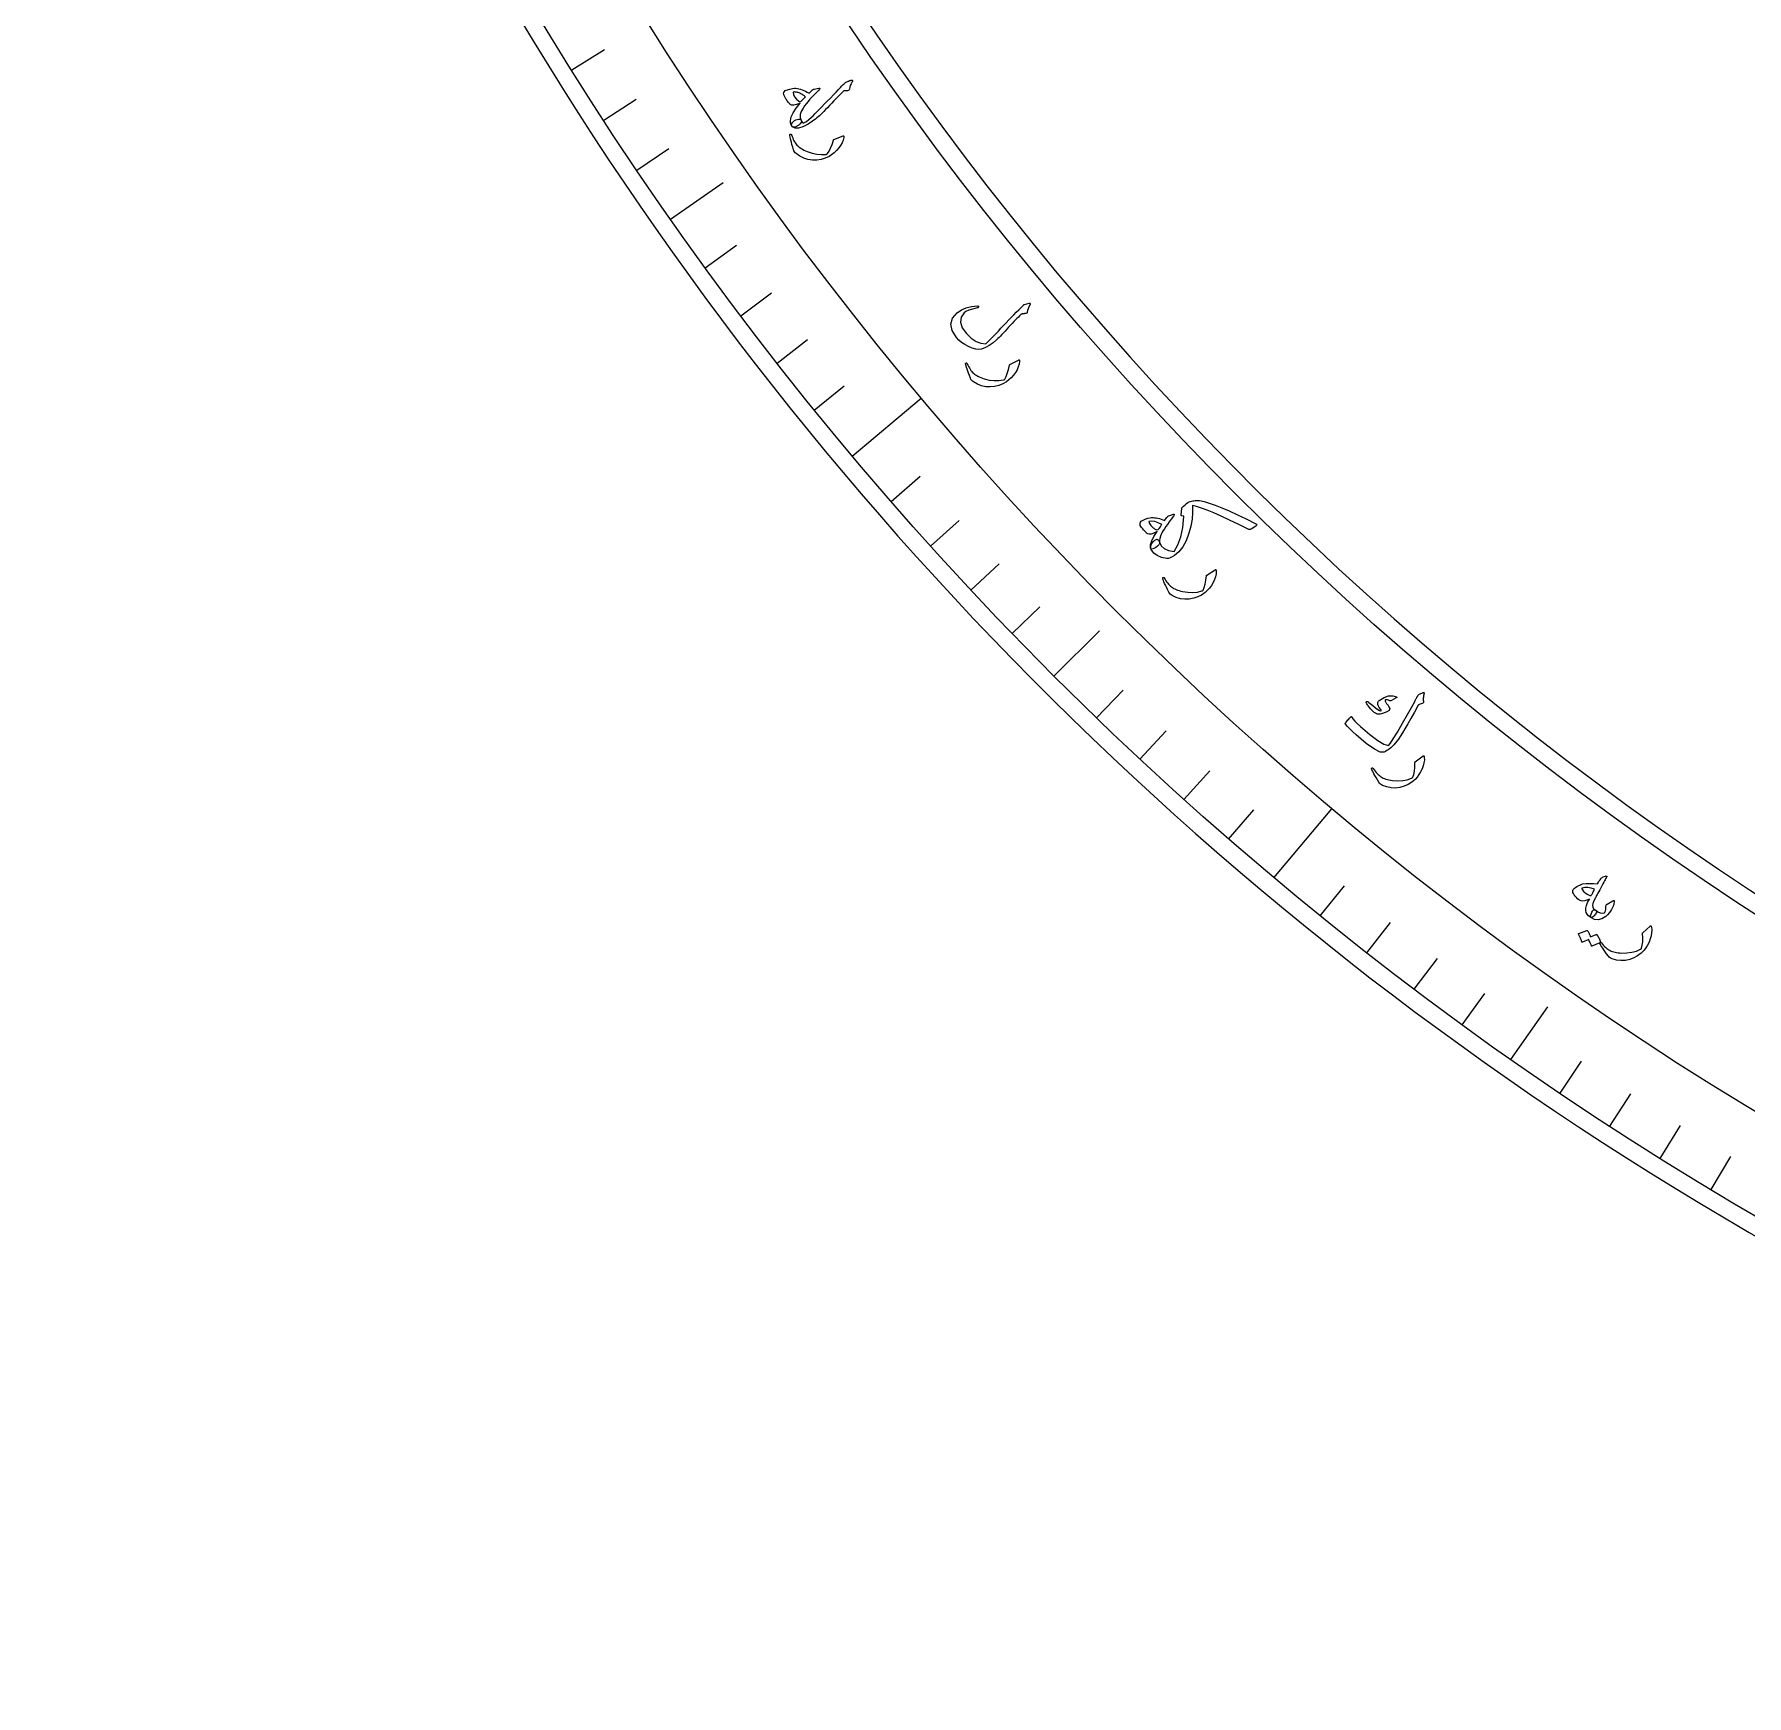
# Model space of a CAD drawing. Header units: millimetres. Extents: x -76 to 76, y -76 to 98.
# Drawn here: x -75.5 to -37.9, y -75.5 to -39.02 of the extents above; entities that cross this region are included whole.
import ezdxf

# ---------------------------------------------------------------- set-up
doc = ezdxf.new("R2010")
doc.units = ezdxf.units.MM
for name, color, linetype in [('CUT_INNER', 6, 'Continuous'), ('CUT_OUTER', 1, 'Continuous'), ('ENGRAVE', 7, 'Continuous'), ('ENGRAVE_FINE', 8, 'Continuous'), ('TEXT', 5, 'Continuous')]:
    doc.layers.add(name, color=color, linetype=linetype)

msp = doc.modelspace()

# ---------------------------------------------------------------- linework, layer by layer
at = {"layer": 'CUT_INNER'}
msp.add_arc((0.0001, -0.0002), 69.0824, 92.275255, 358.242372, dxfattribs=at)
at = {"layer": 'CUT_OUTER'}
msp.add_arc((0.0002, -0.0002), 75.4998, 179.868743, 0.000126, dxfattribs=at)
at = {"layer": 'ENGRAVE'}
for points in [[(-61.5306, -43.0842), (-60.374, -42.2744)], [(-57.5414, -48.283), (-56.0272, -47.0124)], [(-53.1143, -53.1143), (-52.116, -52.116)], [(-48.283, -57.5414), (-47.0124, -56.0272)], [(-43.0842, -61.5306), (-42.2744, -60.374)]]:
    msp.add_lwpolyline(points, dxfattribs=at)
for radius in [75.1149, 73.1384, 69.4676]:
    msp.add_circle((0, 0), radius, dxfattribs=at)
at = {"layer": 'ENGRAVE_FINE'}
for points in [[(-63.7011, -39.8049), (-62.9827, -39.356)], [(-62.9967, -40.9105), (-62.2863, -40.4492)], [(-62.2731, -42.0037), (-61.5708, -41.53)], [(-60.7693, -44.1515), (-60.0839, -43.6535)], [(-59.9895, -45.2053), (-59.3129, -44.6955)], [(-59.1914, -46.2454), (-58.5239, -45.7238)], [(-58.3753, -47.2714), (-57.717, -46.7383)], [(-56.69, -49.2798), (-56.0507, -48.7241)], [(-55.8213, -50.2617), (-55.1918, -49.6949)], [(-54.9356, -51.2283), (-54.3161, -50.6505)], [(-54.0332, -52.1792), (-53.4238, -51.5908)], [(-52.1792, -54.0332), (-51.5908, -53.4238)], [(-51.2283, -54.9356), (-50.6505, -54.3161)], [(-50.2617, -55.8213), (-49.6949, -55.1918)], [(-49.2798, -56.69), (-48.7241, -56.0507)], [(-47.2714, -58.3753), (-46.7383, -57.717)], [(-46.2454, -59.1914), (-45.7238, -58.5239)], [(-45.2053, -59.9895), (-44.6955, -59.3129)], [(-44.1515, -60.7693), (-43.6535, -60.0839)], [(-42.0037, -62.2731), (-41.53, -61.5708)], [(-40.9105, -62.9967), (-40.4492, -62.2863)], [(-39.8049, -63.7011), (-39.356, -62.9827)], [(-38.6871, -64.3861), (-38.2508, -63.66)]]:
    msp.add_lwpolyline(points, dxfattribs=at)
at = {"layer": 'TEXT'}
for points in [[(-58.6207, -40.641), (-58.663, -40.7145), (-58.6839, -40.7841), (-58.6833, -40.8499), (-58.6612, -40.9118), (-58.6558, -40.9292), (-58.658, -40.9478), (-58.6678, -40.9674), (-58.6852, -40.9881), (-58.6955, -40.9976), (-58.7063, -41.0067), (-58.7177, -41.0156), (-58.7295, -41.0242), (-58.7419, -41.0323), (-58.755, -41.0394), (-58.7686, -41.0457), (-58.7829, -41.0511), (-58.8073, -41.0585), (-58.8272, -41.0613), (-58.8425, -41.0597), (-58.8533, -41.0535), (-58.8736, -41.0244), (-58.8879, -40.9927), (-58.8963, -40.9585), (-58.8987, -40.9218), (-58.8826, -40.8364), (-58.8416, -40.7438), (-58.7759, -40.6437), (-58.6853, -40.5364), (-58.7631, -40.565), (-58.8253, -40.579), (-58.8719, -40.5783), (-58.903, -40.563), (-58.9146, -40.5511), (-58.9264, -40.5382), (-58.9383, -40.5242), (-58.9502, -40.5092), (-58.9623, -40.4929), (-58.9747, -40.4754), (-58.9872, -40.4566), (-59.0001, -40.4366), (-59.0224, -40.3988), (-59.0377, -40.3685), (-59.046, -40.3455), (-59.0473, -40.3301), (-59.0413, -40.2991), (-59.0299, -40.2751), (-59.0131, -40.258), (-58.9909, -40.2479), (-58.9139, -40.2278), (-58.8527, -40.2144), (-58.8075, -40.2077), (-58.7781, -40.2076), (-58.7456, -40.2125), (-58.712, -40.22), (-58.6774, -40.2298), (-58.6418, -40.2422), (-58.6051, -40.2569), (-58.5673, -40.2742), (-58.5284, -40.2938), (-58.4885, -40.3159), (-58.4261, -40.2576), (-58.4183, -40.251), (-58.4111, -40.245), (-58.4045, -40.2395), (-58.3984, -40.2346), (-58.3927, -40.2305), (-58.3874, -40.2274), (-58.3823, -40.2252), (-58.3775, -40.2241), (-58.2719, -40.2023), (-58.2562, -40.2019), (-58.2516, -40.2094), (-58.2582, -40.225), (-58.2759, -40.2485), (-58.3287, -40.2998), (-58.3787, -40.3505), (-58.4258, -40.4008), (-58.47, -40.4505), (-58.5115, -40.4995), (-58.5505, -40.5476), (-58.5868, -40.5948), (-58.6207, -40.641)], [(-57.5705, -40.0319), (-57.56, -40.0292), (-57.5512, -40.0292), (-57.544, -40.032), (-57.5384, -40.0374), (-57.5354, -40.0438), (-57.5349, -40.0508), (-57.5367, -40.0586), (-57.5409, -40.0671), (-57.5656, -40.1068), (-57.584, -40.1466), (-57.5962, -40.1865), (-57.6022, -40.2266), (-57.6067, -40.2415), (-57.6156, -40.2525), (-57.6289, -40.2596), (-57.6465, -40.2627), (-57.6565, -40.2632), (-57.6665, -40.2636), (-57.6766, -40.2638), (-57.6868, -40.264), (-57.697, -40.2642), (-57.7071, -40.2645), (-57.7171, -40.2649), (-57.727, -40.2654), (-57.7431, -40.278), (-57.7844, -40.3188), (-57.8508, -40.3876), (-57.9423, -40.4846), (-57.9924, -40.538), (-58.0397, -40.5879), (-58.0842, -40.6343), (-58.1259, -40.6771), (-58.1647, -40.7161), (-58.2006, -40.7512), (-58.2336, -40.7824), (-58.2638, -40.8096), (-58.2927, -40.8346), (-58.3221, -40.8588), (-58.3519, -40.8825), (-58.3822, -40.9055), (-58.4131, -40.9279), (-58.4446, -40.9499), (-58.4768, -40.9713), (-58.5097, -40.9922), (-58.625, -41.055), (-58.7205, -41.086), (-58.796, -41.0851), (-58.8515, -41.0523), (-58.8688, -41.029), (-58.8753, -41.0053), (-58.8711, -40.9813), (-58.8562, -40.957), (-58.8343, -40.9346), (-58.8091, -40.9165), (-58.7807, -40.9025), (-58.7491, -40.8928), (-58.7174, -40.8873), (-58.6924, -40.8883), (-58.6741, -40.8959), (-58.6624, -40.9101), (-58.6552, -40.9222), (-58.6486, -40.9331), (-58.6428, -40.9427), (-58.6377, -40.951), (-58.633, -40.9581), (-58.6285, -40.9637), (-58.6241, -40.968), (-58.6199, -40.971), (-58.5887, -40.9608), (-58.5477, -40.936), (-58.497, -40.8967), (-58.4364, -40.8427), (-58.4014, -40.8094), (-58.3617, -40.7705), (-58.3173, -40.7261), (-58.2681, -40.6762), (-58.2142, -40.6209), (-58.1551, -40.5601), (-58.091, -40.4939), (-58.0217, -40.4223), (-57.9541, -40.3522), (-57.8948, -40.2905), (-57.8438, -40.2372), (-57.8011, -40.1923), (-57.7667, -40.1558), (-57.7405, -40.1278), (-57.7224, -40.1085), (-57.7126, -40.0977), (-57.6988, -40.0848), (-57.6824, -40.0735), (-57.6632, -40.0639), (-57.6414, -40.0558), (-57.6298, -40.0526), (-57.6191, -40.0495), (-57.6091, -40.0464), (-57.5998, -40.0434), (-57.5914, -40.0405), (-57.5837, -40.0376), (-57.5767, -40.0347), (-57.5705, -40.0319)], [(-58.5669, -40.3956), (-58.5792, -40.3858), (-58.5921, -40.3758), (-58.6058, -40.3657), (-58.6203, -40.3555), (-58.6357, -40.3454), (-58.6523, -40.3359), (-58.6702, -40.3269), (-58.6893, -40.3184), (-58.7082, -40.3102), (-58.7272, -40.3033), (-58.7462, -40.2978), (-58.7653, -40.2936), (-58.7843, -40.2908), (-58.8033, -40.2895), (-58.8221, -40.2898), (-58.8409, -40.2915), (-58.8316, -40.3437), (-58.8067, -40.3945), (-58.7664, -40.4441), (-58.7107, -40.4922), (-58.698, -40.4969), (-58.6829, -40.4962), (-58.6655, -40.49), (-58.6459, -40.4783)], [(-57.7436, -41.2525), (-57.7398, -41.2512), (-57.7364, -41.2506), (-57.7336, -41.2507), (-57.7313, -41.2515), (-57.7274, -41.256), (-57.7254, -41.2634), (-57.7251, -41.2738), (-57.7267, -41.287), (-57.7415, -41.3449), (-57.7652, -41.4027), (-57.7977, -41.4605), (-57.8391, -41.5181), (-57.8875, -41.5746), (-57.9391, -41.625), (-57.9938, -41.6692), (-58.0516, -41.7072), (-58.1366, -41.745), (-58.2257, -41.7707), (-58.3189, -41.7842), (-58.4163, -41.7855), (-58.514, -41.7734), (-58.6064, -41.7456), (-58.6933, -41.7019), (-58.7748, -41.6425), (-58.794, -41.6247), (-58.81, -41.6046), (-58.8228, -41.5822), (-58.8323, -41.5575), (-58.8497, -41.4975), (-58.865, -41.4429), (-58.8781, -41.394), (-58.889, -41.3505), (-58.8977, -41.3127), (-58.9042, -41.2806), (-58.9083, -41.2543), (-58.9102, -41.2338), (-58.9098, -41.2289), (-58.9087, -41.2249), (-58.907, -41.2218), (-58.9047, -41.2195), (-58.9012, -41.2175), (-58.8973, -41.2163), (-58.8933, -41.2159), (-58.889, -41.2163), (-58.8848, -41.2178), (-58.8814, -41.2207), (-58.8785, -41.225), (-58.8762, -41.2308), (-58.8632, -41.2663), (-58.8497, -41.2994), (-58.8357, -41.3303), (-58.8211, -41.3589), (-58.806, -41.3854), (-58.79, -41.4101), (-58.7732, -41.4328), (-58.7557, -41.4537), (-58.7365, -41.4734), (-58.715, -41.4926), (-58.6911, -41.5112), (-58.6648, -41.5293), (-58.636, -41.5467), (-58.6047, -41.5634), (-58.5707, -41.5794), (-58.5342, -41.5948), (-58.4246, -41.6326), (-58.3182, -41.6559), (-58.215, -41.6645), (-58.115, -41.6587), (-58.1074, -41.6575), (-58.0999, -41.6544), (-58.0925, -41.6494), (-58.0851, -41.6424), (-58.0499, -41.5898), (-58.0167, -41.5231), (-57.9855, -41.4422), (-57.9561, -41.3472), (-57.9536, -41.3422), (-57.9508, -41.3383), (-57.9479, -41.3355), (-57.9448, -41.334)], [(-53.6612, -44.9241), (-53.6539, -44.9227), (-53.6473, -44.9233), (-53.6416, -44.9259), (-53.6365, -44.9305), (-53.6331, -44.9364), (-53.6322, -44.9431), (-53.6337, -44.9505), (-53.6377, -44.9586), (-53.6624, -45.0046), (-53.6812, -45.0473), (-53.6941, -45.0867), (-53.701, -45.123), (-53.7045, -45.1349), (-53.7123, -45.144), (-53.7245, -45.1504), (-53.7412, -45.154), (-53.75, -45.1548), (-53.7584, -45.1556), (-53.7665, -45.1564), (-53.7742, -45.1573), (-53.7815, -45.1581), (-53.7882, -45.1588), (-53.7943, -45.1593), (-53.7998, -45.1597), (-53.8096, -45.1608), (-53.8196, -45.1641), (-53.8298, -45.1696), (-53.8402, -45.1773), (-53.8665, -45.2026), (-53.8949, -45.2307), (-53.9253, -45.2615), (-53.9577, -45.295), (-53.9923, -45.3312), (-54.029, -45.3699), (-54.0679, -45.4111), (-54.109, -45.4548), (-54.1494, -45.4991), (-54.1876, -45.5405), (-54.2238, -45.5788), (-54.2578, -45.6142), (-54.2896, -45.6467), (-54.3194, -45.6766), (-54.347, -45.7039), (-54.3726, -45.7286), (-54.4511, -45.7982), (-54.5327, -45.8556), (-54.6174, -45.9007), (-54.7051, -45.9335), (-54.7645, -45.9434), (-54.8317, -45.9379), (-54.9065, -45.9169), (-54.989, -45.8805), (-55.0706, -45.8344), (-55.1413, -45.7859), (-55.2009, -45.7353), (-55.2497, -45.6824), (-55.3451, -45.5281), (-55.3747, -45.386), (-55.3386, -45.2564), (-55.237, -45.1391), (-55.143, -45.0742), (-55.0378, -45.0267), (-54.9214, -44.9965), (-54.794, -44.9836), (-54.7858, -44.9838), (-54.7792, -44.9857), (-54.7744, -44.9894), (-54.7711, -44.9947), (-54.7689, -45.0014), (-54.7683, -45.0074), (-54.7693, -45.0126), (-54.7719, -45.0171), (-54.7767, -45.0228), (-54.7822, -45.027), (-54.7886, -45.0298), (-54.7958, -45.0313), (-54.8993, -45.0539), (-54.9826, -45.0791), (-55.0456, -45.107), (-55.0882, -45.1376), (-55.1531, -45.2364), (-55.1655, -45.3455), (-55.1254, -45.4646), (-55.0325, -45.5937), (-54.9293, -45.6939), (-54.8241, -45.7643), (-54.7169, -45.805), (-54.608, -45.816), (-54.5808, -45.7911), (-54.5496, -45.7612), (-54.5144, -45.7264), (-54.4753, -45.6868), (-54.4321, -45.642), (-54.3849, -45.5921), (-54.3336, -45.5368), (-54.2783, -45.4763), (-54.2206, -45.4147), (-54.1636, -45.3543), (-54.1073, -45.2952), (-54.0516, -45.2373), (-53.9965, -45.1808), (-53.9419, -45.1257), (-53.8878, -45.0721), (-53.8342, -45.02), (-53.7844, -44.9676), (-53.7779, -44.9626), (-53.7713, -44.9586), (-53.7646, -44.9555), (-53.7578, -44.9534)], [(-53.8887, -46.1746), (-53.885, -46.173), (-53.8818, -46.1721), (-53.879, -46.172), (-53.8766, -46.1725), (-53.8723, -46.1767), (-53.8696, -46.1839), (-53.8685, -46.1942), (-53.8689, -46.2075), (-53.8786, -46.2665), (-53.8971, -46.3262), (-53.9244, -46.3865), (-53.9605, -46.4475), (-54.0038, -46.5081), (-54.0507, -46.5629), (-54.1013, -46.6117), (-54.1556, -46.6546), (-54.2369, -46.6998), (-54.3233, -46.7332), (-54.4151, -46.7549), (-54.512, -46.7648), (-54.6104, -46.7613), (-54.7048, -46.7417), (-54.7952, -46.7058), (-54.8816, -46.6538), (-54.9024, -46.6378), (-54.9201, -46.6192), (-54.9347, -46.598), (-54.9464, -46.5742), (-54.969, -46.516), (-54.989, -46.463), (-55.0064, -46.4154), (-55.0211, -46.373), (-55.0331, -46.3361), (-55.0423, -46.3048), (-55.0488, -46.2789), (-55.0525, -46.2586), (-55.0525, -46.2537), (-55.0518, -46.2496), (-55.0504, -46.2464), (-55.0483, -46.2439), (-55.0449, -46.2416), (-55.0412, -46.2401), (-55.0372, -46.2393), (-55.0329, -46.2393), (-55.0286, -46.2405), (-55.0249, -46.2431), (-55.0217, -46.2471), (-55.0189, -46.2527), (-55.0028, -46.2869), (-54.9864, -46.3187), (-54.9697, -46.3482), (-54.9528, -46.3754), (-54.9353, -46.4005), (-54.9172, -46.4236), (-54.8985, -46.4448), (-54.8792, -46.4641), (-54.8584, -46.482), (-54.8352, -46.4992), (-54.8098, -46.5157), (-54.782, -46.5314), (-54.7518, -46.5462), (-54.7191, -46.5601), (-54.6839, -46.5731), (-54.6462, -46.5851), (-54.5337, -46.6132), (-54.4257, -46.627), (-54.3221, -46.6265), (-54.223, -46.6119), (-54.2155, -46.61), (-54.2083, -46.6063), (-54.2013, -46.6006), (-54.1946, -46.5931), (-54.1642, -46.5376), (-54.137, -46.4682), (-54.113, -46.3848), (-54.0921, -46.2877), (-54.09, -46.2824), (-54.0877, -46.2783), (-54.085, -46.2753), (-54.082, -46.2735)], [(-50.7968, -50.1766), (-50.7985, -50.2049), (-50.812, -50.2326), (-50.8376, -50.2599), (-50.8751, -50.2867), (-50.9222, -50.3117), (-50.9572, -50.3231), (-50.9799, -50.3209), (-50.9904, -50.3051), (-50.9915, -50.2325), (-50.968, -50.1466), (-50.9201, -50.0476), (-50.8476, -49.9355), (-50.9185, -49.9726), (-50.9763, -49.9943), (-51.0211, -50.0006), (-51.0529, -49.9915), (-51.0657, -49.9824), (-51.0788, -49.9719), (-51.0921, -49.96), (-51.1057, -49.9467), (-51.1196, -49.9322), (-51.134, -49.9169), (-51.1488, -49.9008), (-51.1641, -49.8838), (-51.1895, -49.8522), (-51.208, -49.8259), (-51.2196, -49.8046), (-51.2244, -49.7886), (-51.222, -49.7578), (-51.2143, -49.733), (-51.2013, -49.7141), (-51.1829, -49.701), (-51.1089, -49.6707), (-51.0492, -49.6492), (-51.0038, -49.6364), (-50.9728, -49.6323), (-50.9383, -49.6337), (-50.9036, -49.6368), (-50.8687, -49.6416), (-50.8334, -49.6482), (-50.7977, -49.6567), (-50.7611, -49.6671), (-50.7237, -49.6794), (-50.6855, -49.6937), (-50.6341, -49.6285), (-50.6234, -49.6151), (-50.6126, -49.6045), (-50.6016, -49.5966), (-50.5904, -49.5916), (-50.4917, -49.5566), (-50.4769, -49.5549), (-50.4713, -49.5615), (-50.4749, -49.5765), (-50.4878, -49.5998), (-50.537, -49.6654), (-50.5817, -49.726), (-50.622, -49.7815), (-50.6578, -49.8319), (-50.689, -49.8773), (-50.7151, -49.9178), (-50.7362, -49.9534), (-50.7524, -49.9842), (-50.7756, -50.0386), (-50.7908, -50.0888), (-50.7979, -50.1348), (-50.7968, -50.1766)], [(-48.6826, -49.7694), (-48.665, -49.7813), (-48.6593, -49.7944), (-48.6657, -49.8086), (-48.6841, -49.8241), (-48.7653, -49.8746), (-48.7869, -49.8867), (-48.8059, -49.894), (-48.8224, -49.8963), (-48.8362, -49.8938), (-49.0574, -49.7859), (-49.2593, -49.6894), (-49.4419, -49.6047), (-49.6054, -49.5319), (-49.7498, -49.4716), (-49.8751, -49.4243), (-49.9814, -49.3902), (-50.0687, -49.3694), (-50.0686, -49.5197), (-50.0823, -49.6709), (-50.1098, -49.8229), (-50.1512, -49.9759), (-50.2132, -50.1403), (-50.2861, -50.2772), (-50.3701, -50.3865), (-50.4653, -50.4683), (-50.5152, -50.4979), (-50.5602, -50.5182), (-50.6004, -50.5291), (-50.6358, -50.5307), (-50.7537, -50.5081), (-50.8499, -50.4681), (-50.9244, -50.411), (-50.9771, -50.3367), (-50.99, -50.2954), (-50.9872, -50.2527), (-50.9687, -50.2088), (-50.9344, -50.1634), (-50.9022, -50.1322), (-50.8732, -50.1143), (-50.8474, -50.1096), (-50.825, -50.1181), (-50.8176, -50.1263), (-50.8105, -50.1388), (-50.8036, -50.1555), (-50.7968, -50.1766), (-50.7594, -50.2539), (-50.6926, -50.3134), (-50.5965, -50.355), (-50.4713, -50.3786), (-50.391, -50.2332), (-50.3293, -50.0567), (-50.2858, -49.8494), (-50.2602, -49.6112), (-50.2611, -49.606), (-50.2638, -49.6022), (-50.2684, -49.6), (-50.2749, -49.5992), (-50.3047, -49.5962), (-50.3112, -49.595), (-50.3158, -49.5917), (-50.3185, -49.5861), (-50.3193, -49.5783), (-50.3086, -49.4266), (-50.304, -49.4188), (-50.2904, -49.4044), (-50.2678, -49.3833), (-50.2363, -49.3556), (-50.2017, -49.3271), (-50.1717, -49.3053), (-50.1462, -49.2902), (-50.1253, -49.2817), (-50.096, -49.2736), (-50.0678, -49.2672), (-50.0406, -49.2622), (-50.0145, -49.2589), (-49.9893, -49.257), (-49.9649, -49.2565), (-49.9415, -49.2574), (-49.9189, -49.2596), (-49.8193, -49.2807), (-49.7042, -49.3141), (-49.5733, -49.3599), (-49.4268, -49.418), (-49.2645, -49.4881), (-49.0864, -49.5701), (-48.8925, -49.664), (-48.6826, -49.7694)], [(-50.7462, -49.7856), (-50.8278, -49.7457), (-50.9019, -49.7217), (-50.9685, -49.7135), (-51.0277, -49.7212), (-51.0241, -49.74), (-51.0158, -49.7606), (-51.0029, -49.7829), (-50.9854, -49.8069), (-50.974, -49.8196), (-50.9621, -49.8319), (-50.9496, -49.8438), (-50.9366, -49.8553), (-50.9227, -49.8663), (-50.908, -49.8766), (-50.8923, -49.8861), (-50.8757, -49.8949), (-50.8516, -49.9002), (-50.8271, -49.8916), (-50.802, -49.8693), (-50.7765, -49.8331), (-50.7661, -49.8151), (-50.7575, -49.8012), (-50.7509, -49.7914), (-50.7462, -49.7856)], [(-49.5735, -50.7795), (-49.5699, -50.7776), (-49.5668, -50.7764), (-49.564, -50.776), (-49.5616, -50.7764), (-49.557, -50.7801), (-49.5536, -50.7871), (-49.5516, -50.7972), (-49.5508, -50.8105), (-49.5552, -50.8701), (-49.5683, -50.9312), (-49.5902, -50.9938), (-49.6207, -51.0577), (-49.6584, -51.122), (-49.7003, -51.1806), (-49.7463, -51.2338), (-49.7966, -51.2813), (-49.8736, -51.3335), (-49.9567, -51.3745), (-50.0462, -51.4043), (-50.1418, -51.4227), (-50.2401, -51.428), (-50.3359, -51.4169), (-50.4292, -51.3892), (-50.5199, -51.3451), (-50.5419, -51.3309), (-50.5612, -51.314), (-50.5777, -51.2942), (-50.5915, -51.2715), (-50.6192, -51.2155), (-50.6438, -51.1645), (-50.6653, -51.1186), (-50.6837, -51.0778), (-50.699, -51.0421), (-50.7109, -51.0117), (-50.7197, -50.9865), (-50.7252, -50.9666), (-50.7256, -50.9617), (-50.7253, -50.9576), (-50.7242, -50.9542), (-50.7223, -50.9516), (-50.7191, -50.949), (-50.7156, -50.9471), (-50.7117, -50.946), (-50.7073, -50.9456), (-50.703, -50.9464), (-50.6991, -50.9487), (-50.6955, -50.9524), (-50.6922, -50.9577), (-50.6732, -50.9903), (-50.654, -51.0206), (-50.6348, -51.0485), (-50.6154, -51.0741), (-50.5958, -51.0975), (-50.5758, -51.1189), (-50.5553, -51.1384), (-50.5343, -51.1559), (-50.512, -51.1719), (-50.4874, -51.187), (-50.4606, -51.2011), (-50.4315, -51.2142), (-50.4001, -51.2263), (-50.3663, -51.2373), (-50.3301, -51.2471), (-50.2914, -51.2557), (-50.1769, -51.2737), (-50.0681, -51.2778), (-49.965, -51.2682), (-49.8676, -51.2448), (-49.8603, -51.2423), (-49.8534, -51.2379), (-49.847, -51.2316), (-49.841, -51.2235), (-49.8156, -51.1655), (-49.7947, -51.094), (-49.7782, -51.0089), (-49.766, -50.9102), (-49.7644, -50.9048), (-49.7624, -50.9005), (-49.76, -50.8973), (-49.7572, -50.8952)], [(-44.9901, -53.501), (-44.9958, -53.5258), (-45.0002, -53.5501), (-45.0035, -53.5738), (-45.0057, -53.5969), (-45.0065, -53.6195), (-45.006, -53.6417), (-45.0041, -53.6635), (-45.0009, -53.685), (-45.0013, -53.6951), (-45.0057, -53.7036), (-45.0142, -53.7105), (-45.0267, -53.7157), (-45.0961, -53.7402), (-45.1033, -53.7431), (-45.109, -53.7459), (-45.1133, -53.7485), (-45.116, -53.751), (-45.1998, -53.9042), (-45.2763, -54.042), (-45.3455, -54.1644), (-45.4074, -54.2713), (-45.4622, -54.3625), (-45.5098, -54.4379), (-45.5503, -54.4974), (-45.5836, -54.541), (-45.65, -54.6204), (-45.6724, -54.6444), (-45.6962, -54.6674), (-45.7212, -54.6896), (-45.7476, -54.7108), (-45.7753, -54.731), (-45.8046, -54.7501), (-45.8354, -54.7681), (-45.8677, -54.7851), (-45.9488, -54.7824), (-46.0785, -54.7177), (-46.2564, -54.5907), (-46.4821, -54.401), (-46.55, -54.3387), (-46.6112, -54.2792), (-46.6658, -54.2226), (-46.7136, -54.1688), (-46.7168, -54.1625), (-46.7176, -54.1563), (-46.7162, -54.1504), (-46.7125, -54.1447), (-46.6928, -54.119), (-46.6747, -54.0957), (-46.6583, -54.0749), (-46.6434, -54.0565), (-46.6299, -54.0404), (-46.6177, -54.0264), (-46.6068, -54.0144), (-46.5971, -54.0044), (-46.5913, -53.9992), (-46.5863, -53.9977), (-46.5822, -54), (-46.579, -54.0061), (-46.5512, -54.0497), (-46.51, -54.0996), (-46.4554, -54.1558), (-46.3872, -54.2182), (-46.1771, -54.397), (-46.0039, -54.5265), (-45.8681, -54.6069), (-45.7698, -54.6385), (-45.7286, -54.5891), (-45.6637, -54.4912), (-45.5748, -54.3448), (-45.4618, -54.1499), (-45.3499, -53.9538), (-45.2657, -53.8052), (-45.2092, -53.7039), (-45.1806, -53.6498), (-45.1731, -53.6347), (-45.1661, -53.6206), (-45.1596, -53.6074), (-45.1536, -53.5952), (-45.1482, -53.5841), (-45.1434, -53.5742), (-45.1392, -53.5654), (-45.1357, -53.5579), (-45.1272, -53.5421), (-45.1168, -53.5289), (-45.1045, -53.5184), (-45.0904, -53.5105), (-45.0085, -53.4745), (-45.0025, -53.4724), (-44.9976, -53.472), (-44.9936, -53.4731), (-44.9906, -53.4758), (-44.9886, -53.4811), (-44.9879, -53.487), (-44.9884, -53.4937), (-44.9901, -53.501)], [(-45.5931, -53.5662), (-45.5905, -53.5691), (-45.5889, -53.5725), (-45.5884, -53.5764), (-45.589, -53.5807), (-45.5906, -53.5837), (-45.5927, -53.5866), (-45.5954, -53.5894), (-45.5986, -53.592), (-45.7046, -53.6487), (-45.716, -53.6539), (-45.7259, -53.6569), (-45.7344, -53.6577), (-45.7413, -53.6563), (-45.7661, -53.645), (-45.7896, -53.638), (-45.8116, -53.6354), (-45.8321, -53.6371), (-45.8393, -53.641), (-45.8416, -53.6498), (-45.8391, -53.6634), (-45.8318, -53.6818), (-45.8255, -53.6925), (-45.8188, -53.7033), (-45.8116, -53.7141), (-45.8039, -53.725), (-45.7957, -53.736), (-45.7868, -53.7472), (-45.7772, -53.7587), (-45.7669, -53.7704), (-45.7409, -53.8218), (-45.7575, -53.8677), (-45.817, -53.9081), (-45.9193, -53.9429), (-45.9546, -53.9491), (-45.9856, -53.951), (-46.0122, -53.9486), (-46.0345, -53.9419), (-46.0554, -53.9304), (-46.0813, -53.9109), (-46.1121, -53.8833), (-46.1478, -53.8477), (-46.1656, -53.8291), (-46.1819, -53.8108), (-46.1967, -53.7927), (-46.21, -53.7749), (-46.222, -53.7576), (-46.233, -53.7411), (-46.243, -53.7256), (-46.2521, -53.7108), (-46.256, -53.6999), (-46.2573, -53.6903), (-46.2558, -53.682), (-46.2517, -53.6749), (-46.2452, -53.6695), (-46.2384, -53.6676), (-46.2311, -53.6692), (-46.2233, -53.6743), (-46.1998, -53.6919), (-46.1735, -53.7122), (-46.1444, -53.7354), (-46.1124, -53.7612), (-46.0527, -53.8095), (-46.0042, -53.8449), (-45.9669, -53.8675), (-45.9408, -53.8774), (-45.9366, -53.8777), (-45.933, -53.8764), (-45.9302, -53.8735), (-45.928, -53.8689), (-45.9275, -53.8654), (-45.9283, -53.8611), (-45.9304, -53.8559), (-45.934, -53.85), (-45.9707, -53.7992), (-45.9852, -53.777), (-45.9956, -53.7557), (-46.0018, -53.7351), (-46.0038, -53.7152), (-46.0026, -53.6951), (-45.9973, -53.6778), (-45.9878, -53.6633), (-45.9742, -53.6517), (-45.8676, -53.5859), (-45.7685, -53.5498), (-45.6771, -53.5432), (-45.5931, -53.5662)], [(-45.008, -54.8668), (-45.0046, -54.8646), (-45.0016, -54.8632), (-44.9988, -54.8626), (-44.9964, -54.8627), (-44.9915, -54.866), (-44.9875, -54.8727), (-44.9846, -54.8826), (-44.9827, -54.8958), (-44.9819, -54.9556), (-44.9897, -55.0176), (-45.0061, -55.0817), (-45.031, -55.1481), (-45.063, -55.2153), (-45.0997, -55.2774), (-45.141, -55.3343), (-45.187, -55.3861), (-45.2591, -55.4447), (-45.3385, -55.4927), (-45.425, -55.5301), (-45.5187, -55.5567), (-45.6162, -55.5705), (-45.7126, -55.5676), (-45.8079, -55.5481), (-45.902, -55.5119), (-45.9252, -55.4997), (-45.9459, -55.4845), (-45.9641, -55.4662), (-45.9797, -55.4449), (-46.0122, -55.3914), (-46.0411, -55.3428), (-46.0665, -55.2989), (-46.0883, -55.2598), (-46.1066, -55.2255), (-46.1212, -55.1963), (-46.1321, -55.1719), (-46.1393, -55.1526), (-46.1401, -55.1478), (-46.1401, -55.1436), (-46.1393, -55.1402), (-46.1377, -55.1374), (-46.1347, -55.1345), (-46.1314, -55.1323), (-46.1275, -55.1309), (-46.1233, -55.1302), (-46.1189, -55.1306), (-46.1148, -55.1325), (-46.1109, -55.1359), (-46.1072, -55.1409), (-46.0854, -55.1717), (-46.0637, -55.2002), (-46.0421, -55.2264), (-46.0206, -55.2502), (-45.9991, -55.2719), (-45.9773, -55.2915), (-45.9551, -55.3091), (-45.9327, -55.3247), (-45.9091, -55.3387), (-45.8833, -55.3516), (-45.8554, -55.3634), (-45.8253, -55.374), (-45.793, -55.3833), (-45.7584, -55.3913), (-45.7214, -55.3979), (-45.6822, -55.4032), (-45.5665, -55.4112), (-45.4578, -55.406), (-45.3559, -55.3875), (-45.2608, -55.3557), (-45.2538, -55.3526), (-45.2474, -55.3477), (-45.2415, -55.3409), (-45.2361, -55.3323), (-45.2159, -55.2723), (-45.2012, -55.1992), (-45.1921, -55.113), (-45.1885, -55.0137), (-45.1874, -55.0081), (-45.1857, -55.0037), (-45.1836, -55.0003), (-45.1811, -54.9979)], [(-41.0049, -57.5052), (-40.9872, -57.5016), (-40.9784, -57.5059), (-40.9785, -57.5182), (-40.9874, -57.5384), (-40.9938, -57.5499), (-41.0025, -57.5659), (-41.0134, -57.5865), (-41.0267, -57.6116), (-41.0424, -57.6413), (-41.0609, -57.676), (-41.0822, -57.7154), (-41.1063, -57.7596), (-41.1299, -57.8032), (-41.1511, -57.8421), (-41.1698, -57.8765), (-41.1861, -57.9063), (-41.1998, -57.9314), (-41.211, -57.9518), (-41.2195, -57.9673), (-41.2254, -57.9781), (-41.2612, -58.047), (-41.2831, -58.1048), (-41.2912, -58.1513), (-41.2855, -58.1867), (-41.2767, -58.205), (-41.263, -58.2227), (-41.2442, -58.2397), (-41.2204, -58.256), (-41.2081, -58.2682), (-41.2022, -58.2825), (-41.2027, -58.2991), (-41.2097, -58.3179), (-41.2217, -58.3381), (-41.236, -58.3569), (-41.2526, -58.3744), (-41.2715, -58.3906), (-41.2898, -58.4029), (-41.3056, -58.4104), (-41.3191, -58.4132), (-41.3302, -58.4112), (-41.3753, -58.3786), (-41.4085, -58.3427), (-41.43, -58.3035), (-41.4397, -58.261), (-41.4372, -58.2105), (-41.423, -58.1517), (-41.3971, -58.0848), (-41.3595, -58.0097), (-41.4131, -58.0335), (-41.461, -58.0481), (-41.503, -58.0536), (-41.5391, -58.05), (-41.5636, -58.0404), (-41.5895, -58.0249), (-41.6168, -58.0036), (-41.6453, -57.9764), (-41.6734, -57.9449), (-41.6951, -57.9159), (-41.7105, -57.8896), (-41.7196, -57.8658), (-41.7234, -57.8417), (-41.7221, -57.8204), (-41.7155, -57.8018), (-41.7038, -57.786), (-41.6855, -57.769), (-41.6628, -57.7518), (-41.6359, -57.7345), (-41.6046, -57.717), (-41.5718, -57.7005), (-41.5446, -57.688), (-41.523, -57.6796), (-41.507, -57.6754), (-41.429, -57.6671), (-41.3486, -57.6644), (-41.2658, -57.6672), (-41.1806, -57.6755), (-41.1593, -57.6409), (-41.1406, -57.6113), (-41.1245, -57.5867), (-41.1109, -57.567), (-41.0983, -57.5514), (-41.085, -57.5389), (-41.071, -57.5294), (-41.0563, -57.523)], [(-41.2435, -57.7889), (-41.3209, -57.7659), (-41.3924, -57.7544), (-41.4581, -57.7546), (-41.5179, -57.7664), (-41.5237, -57.7697), (-41.5268, -57.7743), (-41.5273, -57.7802), (-41.525, -57.7873), (-41.5127, -57.8078), (-41.4974, -57.8276), (-41.4794, -57.8466), (-41.4586, -57.8649), (-41.4349, -57.8824), (-41.4084, -57.8991), (-41.3791, -57.9151), (-41.347, -57.9303), (-41.3416, -57.9321), (-41.3352, -57.9329), (-41.3279, -57.9328), (-41.3195, -57.9318), (-41.3105, -57.917), (-41.3013, -57.9013), (-41.292, -57.8848), (-41.2826, -57.8674), (-41.273, -57.8491), (-41.2633, -57.8299), (-41.2535, -57.8098), (-41.2435, -57.7889)], [(-40.9694, -58.1205), (-40.8458, -58.0474), (-40.8304, -58.0407), (-40.8199, -58.0418), (-40.8143, -58.0507), (-40.8136, -58.0675), (-40.821, -58.1111), (-40.8329, -58.1536), (-40.8492, -58.1952), (-40.8699, -58.2357), (-40.8953, -58.2754), (-40.9256, -58.3143), (-40.961, -58.3524), (-41.0013, -58.3898), (-41.0821, -58.4437), (-41.1638, -58.4653), (-41.2466, -58.4544), (-41.3302, -58.4112), (-41.3351, -58.3995), (-41.3324, -58.3766), (-41.3222, -58.3426), (-41.3043, -58.2975), (-41.2925, -58.275), (-41.2799, -58.2585), (-41.2668, -58.248), (-41.253, -58.2433), (-41.2448, -58.2437), (-41.2366, -58.2459), (-41.2285, -58.25), (-41.2204, -58.256), (-41.1715, -58.2884), (-41.123, -58.308), (-41.075, -58.3151), (-41.0276, -58.3094), (-41.0248, -58.3083), (-41.0225, -58.3059), (-41.0206, -58.3022), (-41.0191, -58.2973), (-41.0087, -58.2682), (-41.0013, -58.2363), (-40.9968, -58.2017), (-40.9952, -58.1643), (-40.9937, -58.1508), (-40.989, -58.139), (-40.9809, -58.1289), (-40.9694, -58.1205)], [(-40.0252, -58.601), (-40.022, -58.5985), (-40.0191, -58.5968), (-40.0164, -58.5959), (-40.014, -58.5958), (-40.0088, -58.5987), (-40.0043, -58.605), (-40.0005, -58.6146), (-39.9974, -58.6276), (-39.9915, -58.6871), (-39.9938, -58.7495), (-40.0045, -58.8149), (-40.0235, -58.8832), (-40.0495, -58.9529), (-40.0806, -59.018), (-40.1167, -59.0783), (-40.158, -59.1339), (-40.2247, -59.1986), (-40.2996, -59.2534), (-40.3825, -59.2982), (-40.4735, -59.3329), (-40.5694, -59.3552), (-40.6657, -59.3608), (-40.7623, -59.3497), (-40.8593, -59.3219), (-40.8835, -59.3118), (-40.9054, -59.2985), (-40.9251, -59.2818), (-40.9425, -59.2619), (-40.9795, -59.2116), (-41.0126, -59.1656), (-41.0417, -59.1241), (-41.067, -59.0871), (-41.0881, -59.0546), (-41.1052, -59.0267), (-41.1182, -59.0034), (-41.1271, -58.9848), (-41.1283, -58.98), (-41.1287, -58.9759), (-41.1282, -58.9724), (-41.1268, -58.9695), (-41.1241, -58.9664), (-41.121, -58.9639), (-41.1173, -58.9621), (-41.1131, -58.961), (-41.1087, -58.961), (-41.1044, -58.9626), (-41.1002, -58.9657), (-41.0962, -58.9703), (-41.0717, -58.9991), (-41.0476, -59.0256), (-41.0238, -59.0498), (-41.0004, -59.0716), (-40.977, -59.0913), (-40.9535, -59.1089), (-40.9299, -59.1245), (-40.9062, -59.1381), (-40.8815, -59.15), (-40.8547, -59.1606), (-40.8258, -59.1699), (-40.7949, -59.1778), (-40.7619, -59.1843), (-40.7267, -59.1892), (-40.6893, -59.1925), (-40.6498, -59.1943), (-40.5339, -59.1922), (-40.426, -59.1774), (-40.3261, -59.1501), (-40.2342, -59.1101), (-40.2275, -59.1064), (-40.2215, -59.1009), (-40.2162, -59.0936), (-40.2117, -59.0846), (-40.1967, -59.0231), (-40.1885, -58.949), (-40.187, -58.8623), (-40.1922, -58.7631), (-40.1915, -58.7574), (-40.1903, -58.7528), (-40.1885, -58.7493), (-40.1861, -58.7467)], [(-41.2085, -58.7887), (-41.2048, -58.7881), (-41.2008, -58.7889), (-41.1966, -58.7912), (-41.1921, -58.795), (-41.1794, -58.8134), (-41.1677, -58.8321), (-41.157, -58.851), (-41.1472, -58.8703), (-41.1385, -58.8899), (-41.1306, -58.9102), (-41.1237, -58.9311), (-41.1177, -58.9527), (-41.1175, -58.9582), (-41.1189, -58.9628), (-41.122, -58.9666), (-41.1268, -58.9695), (-41.3028, -59.0424), (-41.3063, -59.0425), (-41.3097, -59.0401), (-41.3129, -59.0352), (-41.3161, -59.0279), (-41.3177, -59.022), (-41.3209, -59.0132), (-41.3256, -59.0016), (-41.3319, -58.9871), (-41.3399, -58.9696), (-41.3494, -58.9488), (-41.3606, -58.9247), (-41.3734, -58.8974), (-41.5115, -58.9526), (-41.5168, -58.9536), (-41.5212, -58.9516), (-41.5249, -58.9466), (-41.5278, -58.9386), (-41.5303, -58.9316), (-41.5344, -58.921), (-41.5401, -58.9066), (-41.5475, -58.8885), (-41.5566, -58.8665), (-41.5679, -58.8405), (-41.5811, -58.8104), (-41.5964, -58.7763), (-41.5973, -58.7718), (-41.5967, -58.7684), (-41.5945, -58.766), (-41.5909, -58.7648), (-41.4165, -58.6992), (-41.4128, -58.6986), (-41.4089, -58.6995), (-41.4046, -58.7018), (-41.4001, -58.7056), (-41.3889, -58.7206), (-41.3785, -58.736), (-41.3692, -58.7519), (-41.3608, -58.7682), (-41.3533, -58.7849), (-41.3466, -58.8017), (-41.3407, -58.8189), (-41.3356, -58.8362)]]:
    msp.add_lwpolyline(points, close=True, dxfattribs=at)

doc.saveas('drawing.dxf')
